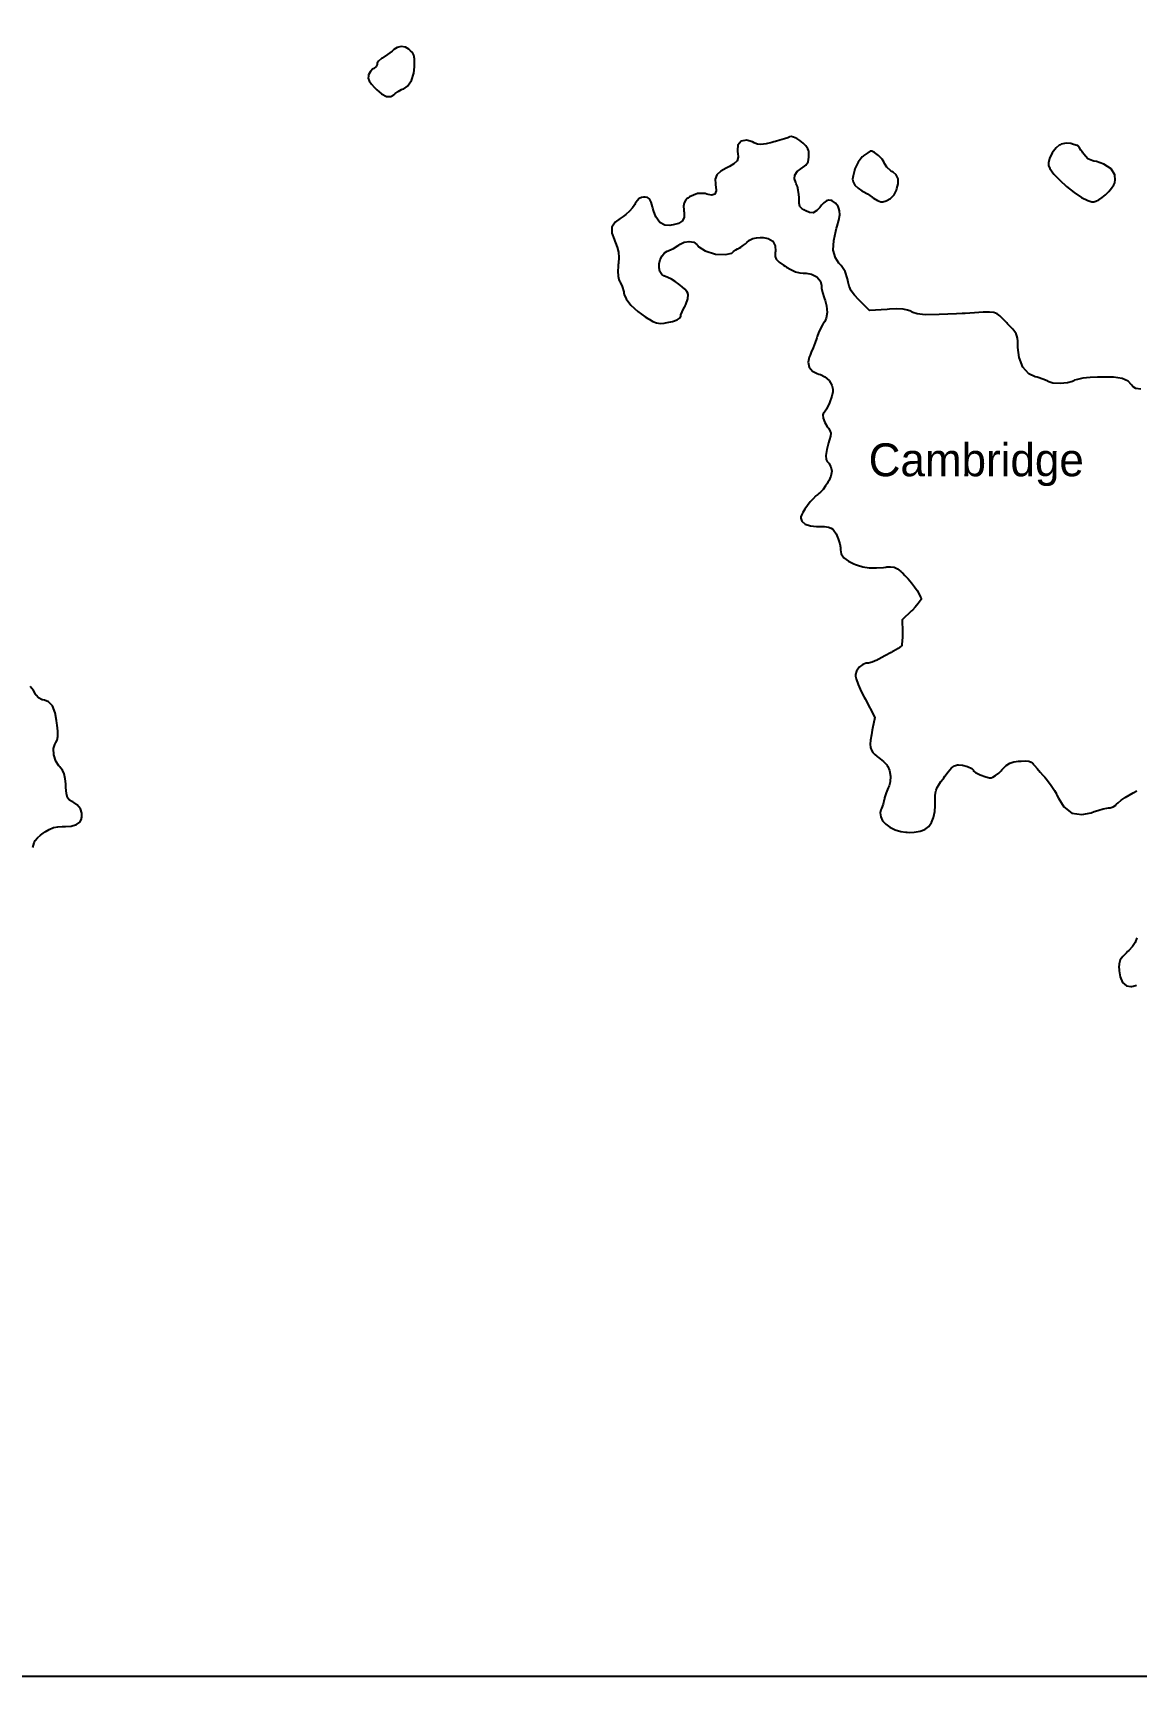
# Model space of a CAD drawing. Extents: x 0 to 24000, y 0 to 24000.
# Drawn here: x 6137 to 8443, y 0 to 3435 of the extents above; entities that cross this region are included whole.
import ezdxf

# ---------------------------------------------------------------- set-up
doc = ezdxf.new("R2010")
doc.units = 0
for name, color, linetype in [('01A-WaterbodyTidal', 7, 'Continuous'), ('01B-LandmassTidal', 7, 'Continuous'), ('xx-NamesPlacesXXX', 7, 'Continuous')]:
    doc.layers.add(name, color=color, linetype=linetype)

msp = doc.modelspace()

# ---------------------------------------------------------------- linework, layer by layer
at = {"layer": '01A-WaterbodyTidal'}
msp.add_lwpolyline([(0, 0), (24000, 0), (24000, 24000), (0, 24000)], close=True, dxfattribs=at)
at = {"layer": '01B-LandmassTidal'}
for points in [[(6889.1, 3397.7), (6887.7, 3396.4), (6878.4, 3389.3), (6869.1, 3382.9), (6867.6, 3382), (6866, 3381.1), (6859.7, 3375.5), (6856.6, 3371), (6856.6, 3369.5), (6856.6, 3368.2), (6854.3, 3364.3), (6849.8, 3360.3), (6848.8, 3359.7), (6847.7, 3359.1), (6842.5, 3353.8), (6838.8, 3346.9), (6838.6, 3345.6), (6838.2, 3344.2), (6838, 3339.8), (6839.8, 3334.1), (6844.5, 3327.2), (6850.9, 3320.3), (6853.1, 3318.1), (6855.9, 3315.2), (6865.4, 3307.3), (6876.1, 3301.9), (6885.3, 3301.7), (6891.8, 3305.1), (6893.4, 3306.8), (6894.2, 3307.6), (6900.4, 3312), (6907.7, 3316), (6909.1, 3316.6), (6912.1, 3317.6), (6919.9, 3323.5), (6928.1, 3335), (6933.2, 3350.2), (6935, 3363.8), (6935, 3368.3), (6935, 3371.3), (6934.6, 3380.2), (6933.3, 3388), (6930.2, 3393.5), (6926.3, 3397.4), (6924.8, 3398.5), (6922.7, 3400.2), (6915.6, 3404.4), (6907.1, 3406.2), (6898.6, 3404), (6891.3, 3399.5)], [(8284.8, 3200.9), (8282.3, 3199.9), (8275.8, 3194.5), (8267.8, 3184.2), (8262.2, 3171.9), (8260.1, 3162.8), (8260.1, 3159.7), (8260.1, 3157.5), (8263.1, 3150.8), (8271.4, 3139.2), (8283.4, 3126.4), (8297.9, 3113.2), (8313.5, 3101), (8328.8, 3090.8), (8342.6, 3083.9), (8350.7, 3081.4), (8353.3, 3081.4), (8354.7, 3081.4), (8358.9, 3082.5), (8365.3, 3085.7), (8372.4, 3090.5), (8379.5, 3096.4), (8386.1, 3103), (8391.9, 3110), (8396.3, 3116.7), (8398.4, 3121.3), (8398.8, 3122.9), (8399.7, 3126.4), (8398.8, 3137.9), (8390.8, 3150.7), (8375.9, 3160.4), (8360.3, 3165.6), (8354.9, 3166.4), (8352.5, 3166.8), (8342.5, 3171.5), (8333.6, 3180.9), (8331.8, 3183.7), (8330.8, 3185.2), (8327.9, 3189.7), (8324.6, 3194.6), (8322.3, 3197.8), (8321.5, 3198.9), (8321.2, 3198.9), (8320.2, 3198.9), (8317.3, 3200), (8310.3, 3202), (8308.7, 3202.5), (8306.6, 3203.1), (8296.7, 3203.9), (8286.8, 3201.8)], [(7872.3, 3177), (7870.4, 3175.4), (7861.9, 3164.4), (7855.3, 3150.1), (7854.3, 3146.8), (7853.5, 3144.1), (7851.5, 3136), (7850.6, 3128.8), (7851.6, 3123.3), (7853.8, 3119.1), (7854.7, 3117.8), (7855.5, 3116.5), (7861.9, 3109.9), (7869.7, 3104.4), (7871.2, 3103.7), (7872.7, 3103.1), (7881.9, 3097.9), (7891.3, 3091.5), (7892.7, 3090.4), (7894.3, 3089.1), (7902.9, 3084), (7909.4, 3081.4), (7911.6, 3081.4), (7913.9, 3081.4), (7920.8, 3083.3), (7929.6, 3088.5), (7937.1, 3096.2), (7941.2, 3103.2), (7942.1, 3105.7), (7943.3, 3109), (7945.9, 3119.4), (7945.8, 3129.7), (7941.5, 3137.8), (7935.1, 3143.4), (7932.7, 3144.9), (7930.7, 3146.1), (7922.2, 3153.9), (7916.9, 3161.6), (7916.6, 3162.9), (7916, 3165), (7912.3, 3170.7), (7904.9, 3178.6), (7896.6, 3184.7), (7891, 3187.2), (7889.2, 3187.2), (7887.4, 3187.2), (7882.3, 3184.2), (7874, 3178.4)]]:
    msp.add_lwpolyline(points, close=True, dxfattribs=at)
for points in [[(8453.3, 2689.6), (8442.7, 2691.3), (8436.9, 2694.7), (8435.7, 2696.4), (8433.7, 2699.1), (8426.5, 2706.4), (8414.3, 2712.2), (8395.8, 2714.7), (8374.9, 2715), (8367.9, 2714.8), (8362.7, 2714.7), (8347.4, 2714), (8331.9, 2712.6), (8320.7, 2710.4), (8314.7, 2708.4), (8313, 2707.4), (8309.9, 2705.8), (8299.8, 2703.1), (8284.1, 2701.4), (8269.1, 2702.5), (8260.4, 2704.9), (8258.1, 2706.6), (8257, 2707.3), (8248.5, 2711.1), (8238.4, 2714.4), (8236.5, 2714.8), (8231.9, 2715.7), (8218.8, 2722.2), (8206.1, 2736), (8198.5, 2756.4), (8195.8, 2776.7), (8195.8, 2783.4), (8195.7, 2785.2), (8195.6, 2790.5), (8195.1, 2796.2), (8194, 2801.1), (8192.3, 2805.5), (8189.5, 2810), (8185.5, 2815), (8179.9, 2821), (8174.5, 2826.6), (8172.6, 2828.5), (8170.6, 2830.6), (8164.5, 2837.1), (8158.3, 2843.2), (8152.6, 2847.4), (8145.9, 2849.8), (8136.7, 2850.7), (8123.6, 2850.6), (8105, 2849.6), (8086, 2848.4), (8079.7, 2848.1), (8067.8, 2847.5), (8031.8, 2845.8), (8002.5, 2845.4), (7985.4, 2847.3), (7976.6, 2850.2), (7973.9, 2851.6), (7971.9, 2852.7), (7965.6, 2855.3), (7956, 2857.3), (7942.7, 2857.6), (7927.8, 2857), (7922.9, 2856.7), (7885.7, 2854.4), (7865.3, 2874.7), (7862.6, 2877.5), (7854.6, 2886.1), (7847.8, 2895.4), (7843.5, 2905), (7841.1, 2913.8), (7840.6, 2916.7), (7839.9, 2920.4), (7834.8, 2935.9), (7826.7, 2948.3), (7824.5, 2950.4), (7821.6, 2953.4), (7814.6, 2964.1), (7810.2, 2980.2), (7811.1, 3000.5), (7815.2, 3020.1), (7817.1, 3026.5), (7818.2, 3030.6), (7821.4, 3043), (7823.5, 3054.2), (7823.2, 3062.3), (7821.7, 3067.8), (7821, 3069.6), (7820.2, 3071.5), (7814.7, 3079), (7807.7, 3083.7), (7806.1, 3084.1), (7804.7, 3084.4), (7800.6, 3084.7), (7795.7, 3083.4), (7790.5, 3079.4), (7785.7, 3074.2), (7784.1, 3072.3), (7782.1, 3069.9), (7775.4, 3063), (7768.3, 3058.8), (7760.7, 3059.2), (7752.9, 3062.4), (7750.4, 3063.7), (7748.8, 3064.6), (7744.1, 3067.5), (7740.5, 3071.8), (7739, 3078.4), (7738.7, 3086.2), (7738.7, 3088.8), (7738.7, 3090.8), (7738.2, 3097), (7736.9, 3105.5), (7735, 3113.4), (7733.5, 3118), (7732.8, 3119.4), (7731.6, 3121.7), (7729.2, 3129.3), (7729.7, 3137.5), (7734.9, 3144.8), (7742.3, 3150.7), (7744.9, 3152.3), (7747.1, 3153.6), (7752.8, 3158.3), (7757.4, 3165.4), (7759.2, 3174.6), (7759, 3184.1), (7758.7, 3187.2), (7758.5, 3188.6), (7756.8, 3192.5), (7752.6, 3198.2), (7747.1, 3204.1), (7740.5, 3209.4), (7733.7, 3213.8), (7727.3, 3216.8), (7722, 3217.9), (7718.9, 3217.2), (7718.3, 3216.6), (7718, 3216.3), (7715.1, 3215.2), (7708.1, 3212.9), (7698.1, 3210), (7689.1, 3207.6), (7686.1, 3206.8), (7682, 3205.7), (7669.5, 3202.6), (7659, 3201), (7651.7, 3201.8), (7646.3, 3204), (7644.6, 3204.8), (7640.9, 3206.7), (7629, 3210.1), (7617.5, 3208.4), (7610.9, 3200.2), (7609.6, 3189.5), (7610.1, 3186), (7610.5, 3183.3), (7611, 3174.9), (7608.9, 3167.2), (7602.3, 3160.8), (7593.2, 3155.5), (7590.1, 3153.9), (7586.2, 3151.9), (7574.8, 3145.3), (7566.4, 3137.6), (7563.4, 3128.6), (7563.7, 3119.3), (7564.2, 3116.2), (7564.7, 3113.3), (7565, 3104.4), (7562.5, 3097.6), (7556.2, 3095.5), (7548.3, 3096.9), (7545.8, 3097.8), (7542.4, 3099), (7526.2, 3099.2), (7509.6, 3091.8), (7506.2, 3089.2), (7504.8, 3088.1), (7500.9, 3084.4), (7498.1, 3079.4), (7497.3, 3072.6), (7497.7, 3065), (7498, 3062.5), (7498.3, 3059.4), (7498.3, 3049.7), (7494.9, 3041.4), (7486.4, 3036.1), (7475.1, 3033.1), (7471.3, 3032.4), (7468.1, 3031.8), (7458.3, 3032.4), (7447.8, 3038.1), (7439.5, 3049.9), (7434.1, 3063.4), (7432.9, 3068), (7432, 3071.2), (7429.3, 3080.7), (7426.1, 3087.7), (7421.9, 3090.6), (7416.9, 3091.2), (7415.2, 3091.2), (7413.7, 3091.2), (7409.1, 3090.5), (7404.3, 3088.2), (7400, 3083.6), (7396.3, 3077.8), (7395.2, 3075.9), (7394.2, 3074), (7390.5, 3069), (7384, 3061.8), (7376.4, 3055), (7370.6, 3050.5), (7368.6, 3049.2), (7364.8, 3046.9), (7354.1, 3038.7), (7347.3, 3028.5), (7347.4, 3016.1), (7351.8, 3003.2), (7353.7, 2999), (7355, 2996), (7358.5, 2986.8), (7361, 2976.4), (7361.6, 2965), (7361.1, 2953.4), (7360.7, 2949.6), (7360.5, 2946.3), (7360, 2936.3), (7360.2, 2926.4), (7361.5, 2919.3), (7363.1, 2915.4), (7363.9, 2914.3), (7364.7, 2913.3), (7368.8, 2904.4), (7372.1, 2893.4), (7372.5, 2891.2), (7373.1, 2888), (7377.2, 2878.6), (7386.8, 2865.7), (7401.7, 2852.3), (7417, 2841.3), (7422.3, 2837.9), (7424.9, 2836.2), (7432.7, 2831.5), (7440.8, 2828.2), (7448.9, 2827.4), (7456.9, 2828.1), (7459.5, 2828.5), (7463.1, 2829), (7473.7, 2831.2), (7483.7, 2834.6), (7489.7, 2838.7), (7491.7, 2842.2), (7491.7, 2843.4), (7491.7, 2845.4), (7494.2, 2851.4), (7499.1, 2861.9), (7500.3, 2864.2), (7501.7, 2866.7), (7505.9, 2878.4), (7506.6, 2888.1), (7506.2, 2889.6), (7505.9, 2890.7), (7504, 2893.7), (7499.7, 2898.7), (7493.9, 2904.1), (7487, 2909.7), (7479.4, 2915), (7471.7, 2919.7), (7464.3, 2923.6), (7459.3, 2925.6), (7457.6, 2926.1), (7456, 2926.6), (7451.6, 2929.8), (7447.8, 2935.8), (7446, 2943.5), (7446.2, 2952), (7448.3, 2960.6), (7452.1, 2968.5), (7457.6, 2974.9), (7462.8, 2978.4), (7464.6, 2979), (7466.2, 2979.6), (7476.2, 2984.2), (7485.9, 2990), (7487.4, 2991.2), (7489.9, 2993), (7498.3, 2996.9), (7508.9, 2998.8), (7518.3, 2996.8), (7524.6, 2992.6), (7526.2, 2990.8), (7529.2, 2987.1), (7542.1, 2979.2), (7563.7, 2972.3), (7585.1, 2971.1), (7597.8, 2974.1), (7600.7, 2976.7), (7601.7, 2977.6), (7606.6, 2981.3), (7609.8, 2983.3), (7610.9, 2983.3), (7611.5, 2983.3), (7613.3, 2984.3), (7617.2, 2986.9), (7622.2, 2990.6), (7626.3, 2994), (7627.7, 2995.1), (7629.4, 2996.7), (7635.1, 3001.1), (7642, 3004.7), (7649.9, 3006.4), (7657.3, 3006.9), (7659.9, 3006.9), (7663.5, 3006.9), (7674.3, 3005.1), (7683.8, 2999.4), (7688.5, 2989.5), (7689.2, 2978.6), (7688.9, 2975.1), (7688.6, 2973.1), (7688.3, 2967.2), (7690.4, 2961.3), (7696.9, 2955.3), (7706.1, 2948.9), (7709.3, 2946.9), (7712.2, 2945), (7721.2, 2939.8), (7731, 2935.4), (7740.1, 2933.1), (7747.5, 2932.4), (7750, 2932.4), (7753.7, 2932.4), (7764.7, 2930.4), (7776, 2924.6), (7783.2, 2915.5), (7785.7, 2906.7), (7785.7, 2903.8), (7785.7, 2900.8), (7787.5, 2892), (7790.8, 2880.6), (7791.6, 2878.7), (7793, 2875.3), (7795.9, 2864.3), (7797.2, 2850.4), (7795.5, 2838.3), (7792.4, 2831.1), (7790.8, 2829.3), (7789.8, 2828.3), (7787.4, 2824.5), (7783.5, 2816.9), (7779.3, 2807.6), (7776.4, 2800.1), (7775.5, 2797.5), (7774.7, 2795), (7771.9, 2787.2), (7767.9, 2776.6), (7764.1, 2766.9), (7761.8, 2761.3), (7761, 2759.5), (7759.7, 2756.5), (7757.5, 2746.6), (7759.4, 2736.1), (7766.8, 2727.7), (7776.4, 2722.6), (7779.8, 2721.5), (7783.1, 2720.5), (7792.4, 2715.9), (7801.6, 2708.2), (7807.3, 2698.6), (7809.2, 2690.2), (7809.2, 2687.4), (7809.2, 2684.4), (7807.2, 2675.4), (7802.3, 2661), (7796.1, 2648.1), (7792, 2641.8), (7790.4, 2640.7), (7789.5, 2640.2), (7788.2, 2636.5), (7789.1, 2629.2), (7792.8, 2619.9), (7797.3, 2612.2), (7799, 2609.7), (7800.1, 2608.2), (7803.1, 2603.5), (7804.8, 2598.1), (7804.3, 2591.7), (7802.5, 2584.6), (7801.8, 2582.3), (7800.4, 2577.7), (7796.6, 2563.8), (7794.4, 2551.4), (7795.2, 2543.1), (7797.5, 2538.5), (7798.6, 2537.2), (7800.5, 2535.1), (7805, 2527.9), (7807.2, 2518.5), (7805.2, 2507.9), (7800.8, 2498.3), (7799, 2495.3), (7797.9, 2493.3), (7794.1, 2487.6), (7788.7, 2480.5), (7783.5, 2474.7), (7780.2, 2471.7), (7779, 2471), (7777.6, 2470), (7773.8, 2466.8), (7767.9, 2460.9), (7761.8, 2454.1), (7755.9, 2446.7), (7750.7, 2439.2), (7746.5, 2432.4), (7743.6, 2426.6), (7742.6, 2423.4), (7742.6, 2422.3), (7742.6, 2420.2), (7744.7, 2413.7), (7751.3, 2407.7), (7762.7, 2404.3), (7775.2, 2403.1), (7779.4, 2403.1), (7782.4, 2403.1), (7791.5, 2402.8), (7800, 2401.7), (7805.9, 2399.7), (7809.1, 2397.4), (7810, 2396.5), (7811.6, 2394.4), (7815.8, 2387.5), (7820.6, 2377.2), (7823.7, 2366.6), (7824.9, 2359), (7824.9, 2356.5), (7824.9, 2353.9), (7826.6, 2346), (7832, 2337.4), (7841.8, 2330.1), (7852.9, 2325), (7856.7, 2323.6), (7860.4, 2322.2), (7871.8, 2318.7), (7885.4, 2316.4), (7900.5, 2316.3), (7914.9, 2317.5), (7919.8, 2318.1), (7922.3, 2318.4), (7930, 2318.9), (7937.5, 2317.8), (7944.6, 2314.1), (7951.3, 2308.6), (7953.5, 2306.7), (7955.2, 2305.2), (7960, 2300.5), (7966.8, 2293.2), (7973.5, 2285.1), (7979.8, 2276.8), (7985.3, 2268.8), (7989.6, 2261.5), (7992.4, 2255.4), (7993.5, 2252.1), (7993.5, 2251), (7993.5, 2250.2), (7991.9, 2247.5), (7987.6, 2241.6), (7981.2, 2234.3), (7975.5, 2228.3), (7973.5, 2226.3), (7953.9, 2207.5), (7954.7, 2182.4), (7954.7, 2179.9), (7954.7, 2172.4), (7954.4, 2163.5), (7953.7, 2156.7), (7953.1, 2153.6), (7952.7, 2153), (7952.3, 2152.4), (7945.9, 2147.7), (7935.7, 2142), (7933.5, 2140.9), (7931.2, 2139.7), (7917.8, 2132.7), (7905.1, 2125.9), (7903.3, 2124.8), (7901.4, 2123.7), (7891.1, 2119.3), (7883.5, 2117), (7881, 2117), (7878.7, 2117), (7872, 2114.7), (7864, 2108.8), (7858.4, 2100.6), (7856.3, 2093.8), (7856.3, 2091.5), (7856.3, 2089.7), (7857.8, 2084.5), (7862.2, 2072.9), (7868.6, 2058.3), (7874.5, 2046.4), (7876.7, 2042.5), (7897, 2003.7), (7892.3, 1980.5), (7891.6, 1977.2), (7889.7, 1967.3), (7888.1, 1956.5), (7887.5, 1947.9), (7888.1, 1941), (7889.8, 1935.3), (7892.8, 1930.5), (7897.2, 1926.1), (7901.4, 1922.8), (7902.9, 1921.7), (7904.9, 1920.3), (7914.9, 1911.9), (7922.2, 1904.4), (7922.9, 1903.3), (7924.5, 1901), (7927.5, 1893), (7929.6, 1881.1), (7929, 1869), (7926.9, 1860.7), (7925.7, 1858.2), (7924.8, 1856.7), (7920.6, 1846.4), (7917.4, 1835.7), (7917, 1833.9), (7916.7, 1832.2), (7914.1, 1822.3), (7911, 1813.5), (7910.4, 1812.4), (7909.5, 1810.5), (7908.1, 1804.1), (7909.2, 1795.9), (7913.2, 1787.9), (7919.8, 1780.6), (7928.6, 1774.1), (7939.3, 1769), (7951.5, 1765.4), (7961.5, 1763.9), (7964.9, 1763.7), (7968.5, 1763.6), (7979.5, 1763.9), (7991.8, 1765.8), (8001.8, 1769.7), (8009.8, 1775.7), (8015.7, 1783.9), (8019.7, 1794.4), (8022.1, 1807.4), (8022.9, 1819), (8022.9, 1822.9), (8022.9, 1825.3), (8022.9, 1832.5), (8023.2, 1840.1), (8023.9, 1846.4), (8025.3, 1851.8), (8027.5, 1857.1), (8030.6, 1862.9), (8035.1, 1869.6), (8039.5, 1875.8), (8040.9, 1877.8), (8043.1, 1881), (8050, 1890.2), (8057.3, 1898.2), (8063.5, 1902.8), (8068, 1904.3), (8069.5, 1904.5), (8072.1, 1904.8), (8079.9, 1904.1), (8090.9, 1901.4), (8099.7, 1897.3), (8103.2, 1893.9), (8103.2, 1892.7), (8103.2, 1891.6), (8107.3, 1888.4), (8117, 1883.5), (8128.7, 1879.5), (8136.4, 1877.8), (8138.9, 1877.8), (8140, 1877.8), (8143.5, 1879), (8149.4, 1882.4), (8156, 1887.6), (8161.2, 1892.5), (8162.8, 1894.3), (8164.9, 1896.5), (8171.5, 1903), (8178.9, 1908.2), (8187.7, 1910.9), (8197, 1912.1), (8200.1, 1912.3), (8202.8, 1912.6), (8211.4, 1913), (8218.9, 1912.4), (8223.8, 1910.6), (8226.5, 1908.2), (8227.1, 1907.2), (8227.8, 1906.3), (8230.5, 1903.2), (8236.1, 1896.9), (8242.9, 1889.4), (8248.4, 1883.3), (8250.3, 1881.3), (8252.3, 1879.2), (8257.9, 1872.2), (8265.7, 1861.7), (8272.7, 1850.9), (8276.6, 1843.8), (8277.7, 1841.4), (8280.6, 1835), (8292.2, 1817.2), (8309.1, 1803.8), (8329.7, 1800.6), (8349.5, 1804.5), (8355.7, 1806.9), (8358, 1807.7), (8365, 1810), (8374, 1812.6), (8381.7, 1814.4), (8385.7, 1815.1), (8387.1, 1815.1), (8389.1, 1815.1), (8395.2, 1816.9), (8400.9, 1820.5), (8401.6, 1821.4), (8402.5, 1822.5), (8405.8, 1825.6), (8412.2, 1830.7), (8420, 1836.1), (8428.4, 1841.5), (8436.9, 1846.5), (8444.7, 1850.5)], [(6136.6, 1732.2), (6139.8, 1741.5), (6140, 1742.6), (6140.2, 1743.7), (6142, 1746.7), (6146.5, 1751.9), (6152.8, 1757.7), (6158.4, 1762), (6160.3, 1763.4), (6162.9, 1765), (6170.8, 1769.6), (6179.8, 1773.4), (6189.2, 1775.4), (6197.8, 1775.9), (6200.7, 1775.9), (6204.8, 1775.9), (6217, 1776.8), (6228.1, 1779.7), (6235.1, 1785), (6238.3, 1791), (6238.8, 1793.1), (6239.4, 1795.6), (6239.4, 1803.4), (6236.1, 1813), (6229.7, 1821.2), (6222.8, 1826.2), (6220.3, 1827.3), (6218.5, 1828), (6213.2, 1830.9), (6209.3, 1835.9), (6207.2, 1845), (6206.1, 1857), (6205.8, 1861), (6205.6, 1864.7), (6204.5, 1875.7), (6202.3, 1885.9), (6198.8, 1893.4), (6194.8, 1898.6), (6193.3, 1900.2), (6190.8, 1902.8), (6184.8, 1912.2), (6180.4, 1925.5), (6180.1, 1938.6), (6182.6, 1947.5), (6184.3, 1949.9), (6185.2, 1951.5), (6187.7, 1956.4), (6189.2, 1963.9), (6188.9, 1974.9), (6187.6, 1987.7), (6187, 1991.9), (6186.3, 1997.3), (6183.3, 2013.5), (6178, 2027.7), (6169.8, 2036.1), (6161.1, 2039.9), (6158, 2040.5), (6156.3, 2040.9), (6148.8, 2044.8), (6143.6, 2050.3), (6143.1, 2051.5), (6142.7, 2052.7), (6137.9, 2060.4), (6131.1, 2068.2)], [(8444.4, 1543.2), (8441.3, 1533.2), (8435.5, 1524.8), (8428.1, 1516.9), (8425.5, 1514.4), (8422.9, 1512), (8415.3, 1504.4), (8409.9, 1496.8), (8407.7, 1489), (8407.4, 1481), (8407.5, 1478.4), (8407.5, 1474.2), (8409.5, 1461.7), (8414.9, 1449.8), (8423.4, 1442.9), (8431.8, 1441.2), (8434.5, 1441.5), (8436.9, 1441.9), (8443.8, 1444.2)]]:
    msp.add_lwpolyline(points, dxfattribs=at)

# ---------------------------------------------------------------- texts
at = {"layer": 'xx-NamesPlacesXXX'}
msp.add_text('Cambridge', height=68.78, dxfattribs=at).set_placement((7884.1, 2507.9))

doc.saveas('drawing.dxf')
